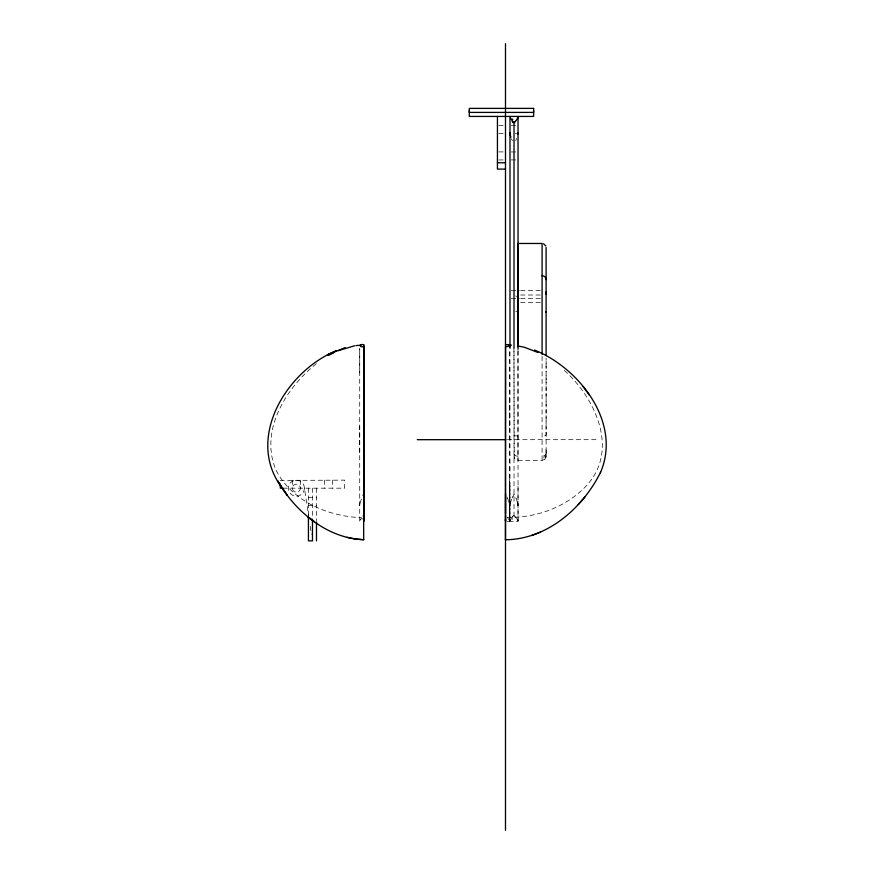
<?xml version="1.0" encoding="UTF-8"?>
<svg xmlns="http://www.w3.org/2000/svg" width="874" height="874" viewBox="0 0 874 874"><rect width="100%" height="100%" fill="white"/><g stroke="black" fill="none" stroke-linecap="round" stroke-linejoin="round"><path stroke-width="0.66" stroke-dasharray="4.37 3.28" d="M359.717 452.579L359.717 426.009M359.717 372.859L359.717 348.781M509.575 521.002L509.575 479.127M509.575 425.922L509.575 399.32M509.99 521.002L509.99 485.288M518.031 521.002L518.031 485.288M546.108 432.248L546.108 435.012A4.02 0.983 0 0 1 542.088 435.995M546.108 429.473L546.108 426.687M546.108 423.901L546.108 421.115M546.108 418.318L546.108 415.521M546.108 412.725L546.108 409.939M546.108 407.142L546.108 404.356M546.108 401.57L546.108 398.795M546.108 396.02L546.108 393.256M546.108 390.503L546.108 387.75M546.108 385.008L546.108 382.288M546.108 379.567L546.108 371.483M546.108 368.806L546.108 366.14M546.108 363.475L546.108 360.82M546.108 449.76L546.086 453.245L546.108 451.497M359.749 504.954L359.771 504.757A10.106 8.303 -83.4 0 1 359.738 504.09M359.848 504.112L359.946 503.533M510.208 503.533L510.132 504.036A10.106 8.303 -83.4 0 0 509.924 504.746M544.928 459.189L546.108 456.392L546.108 358.067M545.824 457.823L546.108 456.392M359.99 503.293L361.628 498.551M510.263 503.293L511.782 498.803M516.72 138.387L515.715 140.648M512.197 497.885L512.47 497.317A5.058 4.676 21.7 0 1 512.721 496.858M360.186 519.964L361.628 517.911M510.449 519.964L512.929 516.512M512.743 496.869L513.082 496.41A2.261 1.77 -21.9 0 0 513.377 495.656L514.01 493.832L514.633 495.656A2.261 1.846 15.5 0 0 514.917 496.421L515.278 496.869A5.058 4.632 -10.3 0 1 515.54 497.328L516.206 498.715M316.388 363.693C286.006 387.772 259.152 431.035 276.064 470.19C291.796 501.217 327.881 516.403 361.224 517.648M544.928 459.189L542.088 460.423L517.954 460.38L515.114 459.189L514.218 457.834L513.934 348.103M507.204 517.277C536.909 518.249 568.821 506.264 588.65 483.191C618.934 447.226 593.752 395.54 562.758 369.123M498.781 125.583L505.489 125.583M511.334 125.616L516.698 125.616M498.781 133.624L504.145 133.624M515.354 133.591L518.031 133.591M498.781 151.912L505.489 151.912M511.334 151.956L518.031 151.956M511.334 159.92L518.031 159.92M498.781 159.953L505.489 159.953M511.334 290.485L519.298 290.452M520.642 290.452L540.744 290.452M520.642 295.008L540.744 295.008M511.334 298.471L519.298 298.493M520.642 298.493L540.744 298.493M520.642 302.623L540.744 302.623M507.433 439.688L596.713 439.688M282.968 488.173L344.629 488.173L344.629 480.132L280.292 480.405M308.435 497.328L316.486 497.328M308.435 505.369L316.486 505.369M506.876 521.45L509.575 521.45L509.575 348.3M514.699 516.031L514.622 515.944A1.18 0.819 6.4 0 0 514.021 515.562L514.01 347.841M515.103 516.512L516.6 518.566M507.499 517.681L508.22 518.664M517.026 519.156L517.572 519.964M508.559 519.156L509.116 519.964M517.659 520.096L517.681 520.128A12.575 1.661 43.1 0 1 517.812 520.238M509.192 520.096L509.214 520.128A12.575 1.661 43.1 0 1 509.356 520.238M512.393 140.812L511.476 138.802M507.75 498.715L507.095 497.317A5.058 4.632 -10.3 0 0 506.898 497.022M516.25 498.803L517.769 503.293M507.783 498.803L509.302 503.293M513.978 456.905L514.218 457.834M517.812 503.533L517.911 504.112M509.356 503.533L509.444 504.112M304.414 488.173A8.041 8.041 0 0 1 292.353 495.132A8.041 8.041 0 0 1 292.353 481.203A8.041 8.041 0 0 1 304.414 488.173L308.642 515.824M310.248 526.366L311.461 534.265M542.088 356.264L542.088 460.423M518.031 350.354L518.031 521.45L509.99 521.45L509.99 347.907M517.954 351.315L517.954 460.423M359.717 348.475L359.717 521.45M332.568 480.132L332.568 488.173M324.527 480.132L324.527 488.173M316.486 488.173L316.486 520.62M312.466 488.173L312.466 517.889M308.435 488.173L308.435 515.212M300.394 480.132L300.394 488.173A4.02 4.02 0 0 1 294.363 491.647A4.02 4.02 0 0 1 294.363 484.688A4.02 4.02 0 0 1 300.394 488.173M292.353 480.132L292.353 488.173M513.42 515.944A1.18 0.896 0 0 1 513.956 515.496M512.23 516.523A10.335 5.473 -23 0 1 512.601 515.988M510.536 519.964A12.575 1.595 -43.7 0 1 510.635 519.822M512.24 519.254A10.127 1.42 -42.1 0 1 512.787 518.61M518.369 520.565A10.127 1.999 30.2 0 1 517.867 520.642M513.868 516.064A10.335 4.49 29.7 0 1 514.262 516.501M509.87 505.74A8.86 7.68 -82.8 0 1 509.903 504.943M517.801 504.123A10.106 8.074 83.4 0 1 517.878 504.768M517.878 504.964A8.86 7.429 83.3 0 1 517.911 505.729M517.954 456.25A4.02 3.201 0 0 1 513.934 453.049M517.954 435.995A4.02 0.983 0 0 1 513.934 435.012M546.108 453.049A4.02 3.201 0 0 1 542.088 456.25M546.108 454.185A4.02 3.42 0 0 1 542.088 457.605M515.758 311.428A4.02 1.016 0 0 1 516.851 311.297M516.851 296.439A4.02 3.999 0 0 1 515.758 295.947M360.263 519.964A12.575 1.595 -43.7 0 1 360.361 519.822M361.967 519.254A10.127 1.42 -42.1 0 1 362.524 518.61M359.607 505.74A8.86 7.68 -82.8 0 1 359.629 504.943M509.903 520.565A10.127 1.999 30.2 0 1 509.4 520.642M509.334 504.123A10.106 8.074 83.4 0 1 509.411 504.768M509.422 504.964A8.86 7.429 83.3 0 1 509.444 505.729"/><path stroke-width="1.31" d="M363.671 539.203L363.671 539.761L355.347 538.985M363.748 346.672L363.671 539.673C343.143 539.018 323.653 529.983 308.063 516.949L314.564 521.909C302.065 513.082 291.304 501.851 282.859 489.101L287.153 495.176L277.648 480.831L281.461 487.047C245.419 438.213 286.552 371.013 336.075 350.835L327.357 354.964L345.186 347.546M469.294 110.561L469.294 112.407L533.632 112.407L533.632 110.561M505.478 539.553L505.554 346.672M505.478 539.761L505.478 539.094M505.522 513.792L505.554 493.832M363.715 503.085L363.748 493.832L363.147 495.503M505.554 515.573L505.522 520.828M505.522 521.188L505.522 519.407M506.243 539.761C547.616 538.941 582.98 507.892 600.591 472.211M600.351 472.856C622.059 423.114 579.812 368.358 534.538 350.037M517.659 118.187L517.681 118.154A12.575 1.661 -43.1 0 0 517.812 118.045M517.572 118.318L516.534 119.825M516.097 120.426L515.103 121.77M578.206 504.593L585.023 496.814M514.699 122.251L514.622 122.338A1.18 0.819 -6.4 0 1 514.021 122.721L514.01 347.841M328.515 355.445L333.376 352.987M531.873 535.489L540.591 532.048M338.282 350.682L354.68 345.754M509.138 346.322L505.598 346.617M355.969 345.623L361.104 345.121M505.554 344.64L509.564 344.629L509.575 347.076M363.748 346.628C358.875 347.841 358.963 343.537 363.748 344.64L363.715 521.45L363.682 344.869M497.437 162.772L505.489 162.772M505.489 169.108L497.437 169.108L497.437 116.428M417.269 439.688L505.762 439.688M282.968 488.173L280.292 488.173L280.292 484.152M508.876 345.022L511.509 345.186M347.054 537.335L355.215 538.963M518.053 345.973L524.586 347.328L537.969 352.495M543.562 243.77L545.824 246.02M583.056 386.537L589.36 395.059M512.929 121.77L510.449 118.318A12.575 1.595 43.7 0 0 510.635 118.46M510.864 137.185L510.263 134.989M510.208 134.749L510.132 134.246A10.106 8.303 83.4 0 1 509.924 133.536M546.108 247.506L546.108 355.587M542.088 354.385L542.088 243.475L517.954 243.475L517.954 346.683M518.031 116.832L518.031 349.272M509.99 116.832L509.99 347.918M505.489 43.7L505.489 830.3M316.486 521.975L316.486 540.853M312.466 519.232L312.466 540.853L308.435 540.853L308.435 516.567M513.956 122.797A1.18 0.896 0 0 1 513.42 122.338M512.601 122.294A10.335 5.473 23 0 1 512.23 121.759M512.787 119.672A10.127 1.42 42.1 0 1 512.24 119.028M509.903 133.34A8.86 7.68 82.8 0 1 509.87 132.542M517.867 117.64A10.127 1.999 -30.2 0 1 518.369 117.717M514.262 121.781A10.335 4.49 -29.7 0 1 513.868 122.218M517.878 133.514A10.106 8.074 -83.4 0 1 517.801 134.159M517.911 132.553A8.86 7.429 -83.3 0 1 517.878 133.318M542.088 275.725A4.02 3.878 0 0 1 546.108 279.604M546.108 291.752A4.02 3.999 0 0 1 545.824 293.227M546.108 292.604A4.02 3.999 0 0 1 545.824 294.068M545.824 311.898A4.02 1.016 0 0 1 546.108 312.28M363.147 515.944A1.18 0.896 0 0 1 363.682 515.496M509.509 346.115A6.992 0.655 1.6 0 1 509.389 346.344M533.632 108.387L469.294 108.387L469.294 116.428L533.632 116.428L533.632 108.398"/></g></svg>
